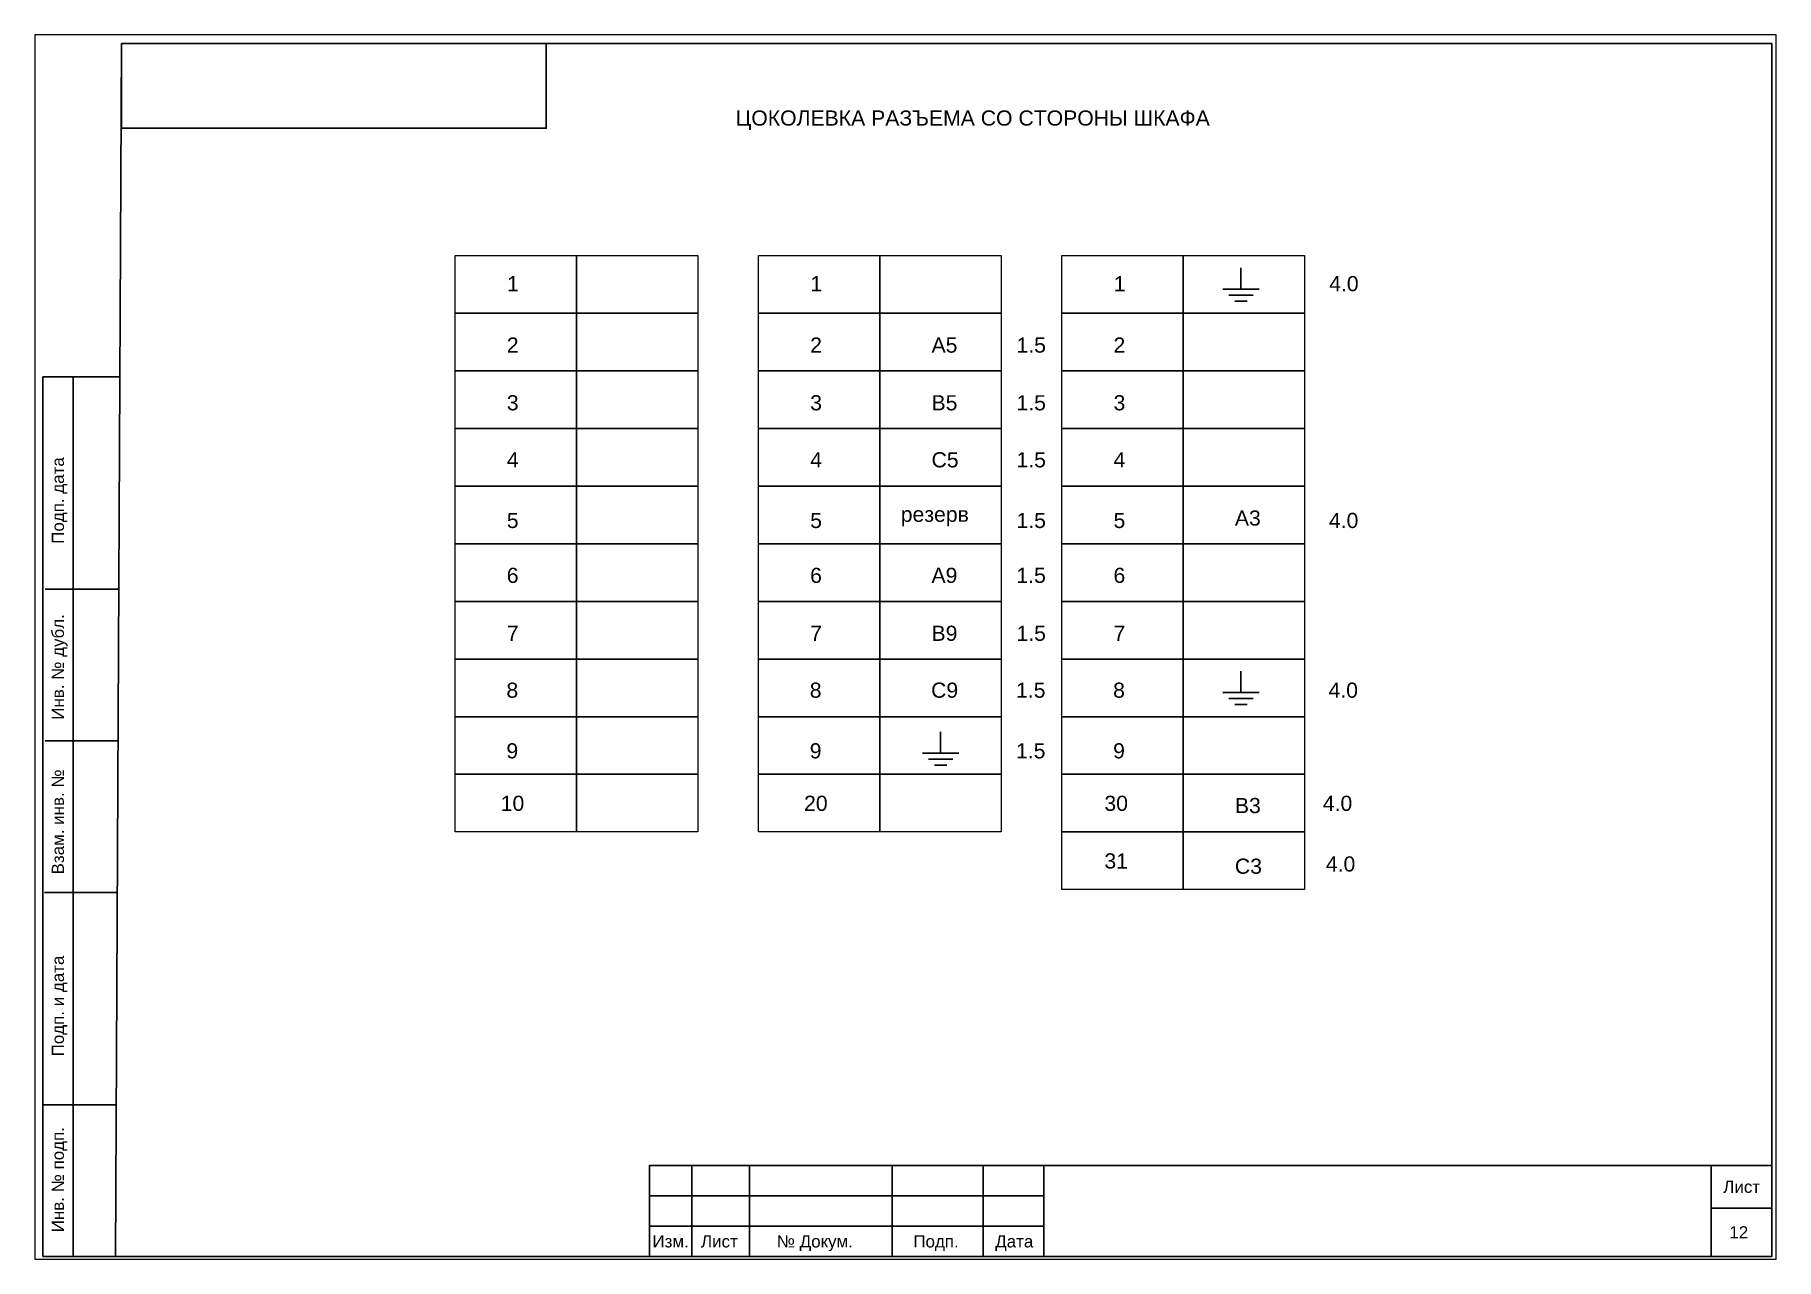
# Paper-space layout 'Лист11' of a CAD drawing. Header units: millimetres. Extents: x 0 to 287, y 0 to 202.
# The model-space entities are those that its viewports show. They can reach past a viewport. Long polylines and large blocks are cut down to what shows.
import ezdxf

# ---------------------------------------------------------------- set-up
doc = ezdxf.new("R2010")
doc.units = ezdxf.units.MM
doc.layers.add('Аппаратура', color=7, linetype='Continuous', lineweight=20)
doc.layers.add('Рамки', color=7, linetype='Continuous', lineweight=25)
doc.styles.get("Standard").update_dxf_attribs({"font": 'arial.ttf'})

msp = doc.modelspace()

# ---------------------------------------------------------------- linework, layer by layer
at = {"lineweight": 25}
for p, q in [((3829, 3458), (3829, 3454.5)), ((3826, 3454.5), (3832, 3454.5)), ((3827, 3453.5), (3831, 3453.5)), ((3828, 3452.5), (3830, 3452.5)), ((3829, 3391.5), (3829, 3388)), ((3826, 3388), (3832, 3388)), ((3827, 3387), (3831, 3387)), ((3828, 3386), (3830, 3386)), ((3779.5, 3381.5), (3779.5, 3378)), ((3776.5, 3378), (3782.5, 3378)), ((3777.5, 3377), (3781.5, 3377)), ((3778.5, 3376), (3780.5, 3376))]:
    msp.add_line(p, q, dxfattribs=at)
at = {"layer": 'Аппаратура'}
for points in [[(3699.5, 3460), (3719.5, 3460), (3719.5, 3450.5), (3699.5, 3450.5)], [(3719.5, 3460), (3739.5, 3460), (3739.5, 3450.5), (3719.5, 3450.5)], [(3749.5, 3460), (3769.5, 3460), (3769.5, 3450.5), (3749.5, 3450.5)], [(3769.5, 3460), (3789.5, 3460), (3789.5, 3450.5), (3769.5, 3450.5)], [(3799.5, 3460), (3819.5, 3460), (3819.5, 3450.5), (3799.5, 3450.5)], [(3819.5, 3460), (3839.5, 3460), (3839.5, 3450.5), (3819.5, 3450.5)], [(3699.5, 3450.5), (3719.5, 3450.5), (3719.5, 3441), (3699.5, 3441)], [(3719.5, 3450.5), (3739.5, 3450.5), (3739.5, 3441), (3719.5, 3441)], [(3749.5, 3450.5), (3769.5, 3450.5), (3769.5, 3441), (3749.5, 3441)], [(3769.5, 3450.5), (3789.5, 3450.5), (3789.5, 3441), (3769.5, 3441)], [(3799.5, 3450.5), (3819.5, 3450.5), (3819.5, 3441), (3799.5, 3441)], [(3819.5, 3450.5), (3839.5, 3450.5), (3839.5, 3441), (3819.5, 3441)], [(3699.5, 3441), (3719.5, 3441), (3719.5, 3431.5), (3699.5, 3431.5)], [(3719.5, 3441), (3739.5, 3441), (3739.5, 3431.5), (3719.5, 3431.5)], [(3749.5, 3441), (3769.5, 3441), (3769.5, 3431.5), (3749.5, 3431.5)], [(3769.5, 3441), (3789.5, 3441), (3789.5, 3431.5), (3769.5, 3431.5)], [(3799.5, 3441), (3819.5, 3441), (3819.5, 3431.5), (3799.5, 3431.5)], [(3819.5, 3441), (3839.5, 3441), (3839.5, 3431.5), (3819.5, 3431.5)], [(3699.5, 3431.5), (3719.5, 3431.5), (3719.5, 3422), (3699.5, 3422)], [(3719.5, 3431.5), (3739.5, 3431.5), (3739.5, 3422), (3719.5, 3422)], [(3749.5, 3431.5), (3769.5, 3431.5), (3769.5, 3422), (3749.5, 3422)], [(3769.5, 3431.5), (3789.5, 3431.5), (3789.5, 3422), (3769.5, 3422)], [(3799.5, 3431.5), (3819.5, 3431.5), (3819.5, 3422), (3799.5, 3422)], [(3819.5, 3431.5), (3839.5, 3431.5), (3839.5, 3422), (3819.5, 3422)], [(3699.5, 3422), (3719.5, 3422), (3719.5, 3412.5), (3699.5, 3412.5)], [(3719.5, 3422), (3739.5, 3422), (3739.5, 3412.5), (3719.5, 3412.5)], [(3749.5, 3422), (3769.5, 3422), (3769.5, 3412.5), (3749.5, 3412.5)], [(3769.5, 3422), (3789.5, 3422), (3789.5, 3412.5), (3769.5, 3412.5)], [(3799.5, 3422), (3819.5, 3422), (3819.5, 3412.5), (3799.5, 3412.5)], [(3819.5, 3422), (3839.5, 3422), (3839.5, 3412.5), (3819.5, 3412.5)], [(3699.5, 3412.5), (3719.5, 3412.5), (3719.5, 3403), (3699.5, 3403)], [(3719.5, 3412.5), (3739.5, 3412.5), (3739.5, 3403), (3719.5, 3403)], [(3749.5, 3412.5), (3769.5, 3412.5), (3769.5, 3403), (3749.5, 3403)], [(3769.5, 3412.5), (3789.5, 3412.5), (3789.5, 3403), (3769.5, 3403)], [(3799.5, 3412.5), (3819.5, 3412.5), (3819.5, 3403), (3799.5, 3403)], [(3819.5, 3412.5), (3839.5, 3412.5), (3839.5, 3403), (3819.5, 3403)], [(3699.5, 3403), (3719.5, 3403), (3719.5, 3393.5), (3699.5, 3393.5)], [(3719.5, 3403), (3739.5, 3403), (3739.5, 3393.5), (3719.5, 3393.5)], [(3749.5, 3403), (3769.5, 3403), (3769.5, 3393.5), (3749.5, 3393.5)], [(3769.5, 3403), (3789.5, 3403), (3789.5, 3393.5), (3769.5, 3393.5)], [(3799.5, 3403), (3819.5, 3403), (3819.5, 3393.5), (3799.5, 3393.5)], [(3819.5, 3403), (3839.5, 3403), (3839.5, 3393.5), (3819.5, 3393.5)], [(3699.5, 3393.5), (3719.5, 3393.5), (3719.5, 3384), (3699.5, 3384)], [(3719.5, 3393.5), (3739.5, 3393.5), (3739.5, 3384), (3719.5, 3384)], [(3749.5, 3393.5), (3769.5, 3393.5), (3769.5, 3384), (3749.5, 3384)], [(3769.5, 3393.5), (3789.5, 3393.5), (3789.5, 3384), (3769.5, 3384)], [(3799.5, 3393.5), (3819.5, 3393.5), (3819.5, 3384), (3799.5, 3384)], [(3819.5, 3393.5), (3839.5, 3393.5), (3839.5, 3384), (3819.5, 3384)], [(3699.5, 3384), (3719.5, 3384), (3719.5, 3374.5), (3699.5, 3374.5)], [(3719.5, 3384), (3739.5, 3384), (3739.5, 3374.5), (3719.5, 3374.5)], [(3749.5, 3384), (3769.5, 3384), (3769.5, 3374.5), (3749.5, 3374.5)], [(3769.5, 3384), (3789.5, 3384), (3789.5, 3374.5), (3769.5, 3374.5)], [(3799.5, 3384), (3819.5, 3384), (3819.5, 3374.5), (3799.5, 3374.5)], [(3819.5, 3384), (3839.5, 3384), (3839.5, 3374.5), (3819.5, 3374.5)], [(3699.5, 3374.5), (3719.5, 3374.5), (3719.5, 3365), (3699.5, 3365)], [(3719.5, 3374.5), (3739.5, 3374.5), (3739.5, 3365), (3719.5, 3365)], [(3749.5, 3374.5), (3769.5, 3374.5), (3769.5, 3365), (3749.5, 3365)], [(3769.5, 3374.5), (3789.5, 3374.5), (3789.5, 3365), (3769.5, 3365)], [(3799.5, 3374.5), (3819.5, 3374.5), (3819.5, 3365), (3799.5, 3365)], [(3819.5, 3374.5), (3839.5, 3374.5), (3839.5, 3365), (3819.5, 3365)], [(3799.5, 3365), (3819.5, 3365), (3819.5, 3355.5), (3799.5, 3355.5)], [(3819.5, 3365), (3839.5, 3365), (3839.5, 3355.5), (3819.5, 3355.5)]]:
    msp.add_lwpolyline(points, close=True, dxfattribs=at)
at = {"layer": 'Рамки'}
for p, q in [((3643.5, 3295), (3644.5, 3495)), ((3644.5, 3495), (3916.5, 3495)), ((3916.5, 3495), (3916.5, 3295)), ((3631.5, 3440), (3644.22, 3440)), ((3631.5, 3295), (3631.5, 3440)), ((3636.5, 3295), (3636.5, 3440)), ((3643.92, 3405), (3631.92, 3405)), ((3643.92, 3380), (3631.92, 3380)), ((3643.8, 3355), (3631.8, 3355)), ((3643.62, 3320), (3631.62, 3320)), ((3643.62, 3320), (3631.62, 3320)), ((3643.62, 3320), (3631.62, 3320)), ((3738.5, 3310), (3738.5, 3295)), ((3748, 3310), (3748, 3295)), ((3771.5, 3310), (3771.5, 3295)), ((3786.5, 3310), (3786.5, 3295)), ((3906.5, 3310), (3906.5, 3295)), ((3731.5, 3305), (3796.5, 3305)), ((3906.5, 3303), (3916.5, 3303)), ((3731.5, 3300), (3796.5, 3300)), ((3643.5, 3295), (3631.5, 3295)), ((3916.5, 3295), (3643.5, 3295))]:
    msp.add_line(p, q, dxfattribs=at)
for points in [[(3644.5, 3495), (3714.5, 3495), (3714.5, 3481), (3644.5, 3481)], [(3731.5, 3295), (3731.5, 3310), (3916.5, 3310), (3916.5, 3295)], [(3731.5, 3310), (3796.5, 3310), (3796.5, 3295), (3731.5, 3295)]]:
    msp.add_lwpolyline(points, close=True, dxfattribs=at)

# ---------------------------------------------------------------- texts
for s, p in [('1', (3708.04, 3454.14)), ('1', (3758.04, 3454.14)), ('1', (3808.04, 3454.14)), ('4.0', (3843.54, 3454.14)), ('2', (3708, 3444.01)), ('2', (3758, 3444.01)), ('A5', (3778, 3444.01)), ('1.5', (3792, 3444.01)), ('2', (3808, 3444.01)), ('3', (3708, 3434.5)), ('3', (3758, 3434.5)), ('B5', (3778, 3434.5)), ('1.5', (3792, 3434.5)), ('3', (3808, 3434.5)), ('4', (3708, 3425.1)), ('4', (3758, 3425.1)), ('C5', (3778, 3425.1)), ('1.5', (3792, 3425.1)), ('4', (3808, 3425.1)), ('5', (3708, 3415.1)), ('5', (3758, 3415.1)), ('резерв', (3772.93, 3416.12)), ('1.5', (3792, 3415.1)), ('5', (3808, 3415.1)), ('A3', (3828, 3415.5)), ('4.0', (3843.5, 3415.1)), ('6', (3707.99, 3406.05)), ('6', (3757.99, 3406.05)), ('A9', (3777.99, 3406.05)), ('1.5', (3791.99, 3406.05)), ('6', (3807.99, 3406.05)), ('7', (3708, 3396.5)), ('7', (3758, 3396.5)), ('B9', (3778, 3396.5)), ('1.5', (3792, 3396.5)), ('7', (3808, 3396.5)), ('8', (3707.93, 3387.12)), ('8', (3757.93, 3387.12)), ('C9', (3777.93, 3387.12)), ('8', (3807.93, 3387.12)), ('4.0', (3843.43, 3387.12)), ('1.5', (3791.93, 3387.12)), ('9', (3707.93, 3377.12)), ('9', (3757.93, 3377.12)), ('1.5', (3791.93, 3377.12)), ('9', (3807.93, 3377.12)), ('10', (3706.99, 3368.47)), ('20', (3756.99, 3368.47)), ('30', (3806.49, 3368.47)), ('B3', (3828, 3368.1)), ('4.0', (3842.49, 3368.47)), ('31', (3806.49, 3358.97)), ('4.0', (3842.99, 3358.47)), ('C3', (3828, 3358.1))]:
    msp.add_text(s, height=2.5).set_placement(p)
at = {"layer": 'Аппаратура'}
msp.add_text('ЦОКОЛЕВКА РАЗЪЕМА СО СТОРОНЫ ШКАФА', height=2.5, dxfattribs=at).set_placement((3745.71, 3481.44))
at = {"layer": 'Рамки'}
for s, p in [('Подп. дата', (3635, 3412.5)), ('Инв. № дубл.', (3635, 3383.5)), ('Взам. инв. №', (3635, 3358)), ('Подп. и дата', (3635, 3328)), ('Инв. № подп.', (3635, 3299))]:
    msp.add_text(s, height=2, rotation=90, dxfattribs=at).set_placement(p)
for s, p in [('Лист', (3908.5, 3305.5)), ('Изм.', (3732, 3296.5)), ('Лист', (3740, 3296.5)), ('№ Докум.', (3752.5, 3296.5)), ('Подп.', (3775, 3296.5)), ('Дата', (3788.5, 3296.5)), ('12', (3909.5, 3298))]:
    msp.add_text(s, height=2, dxfattribs=at).set_placement(p)

psp = doc.layouts.new('Лист11')

# ---------------------------------------------------------------- viewports
at = {"layer": 'Аппаратура'}
psp.add_viewport(center=(143.82, 100.72), size=(287.01, 201.8408), view_center_point=(3773.71, 3395.49), view_height=201.8408, dxfattribs=at)

doc.saveas('drawing.dxf')
